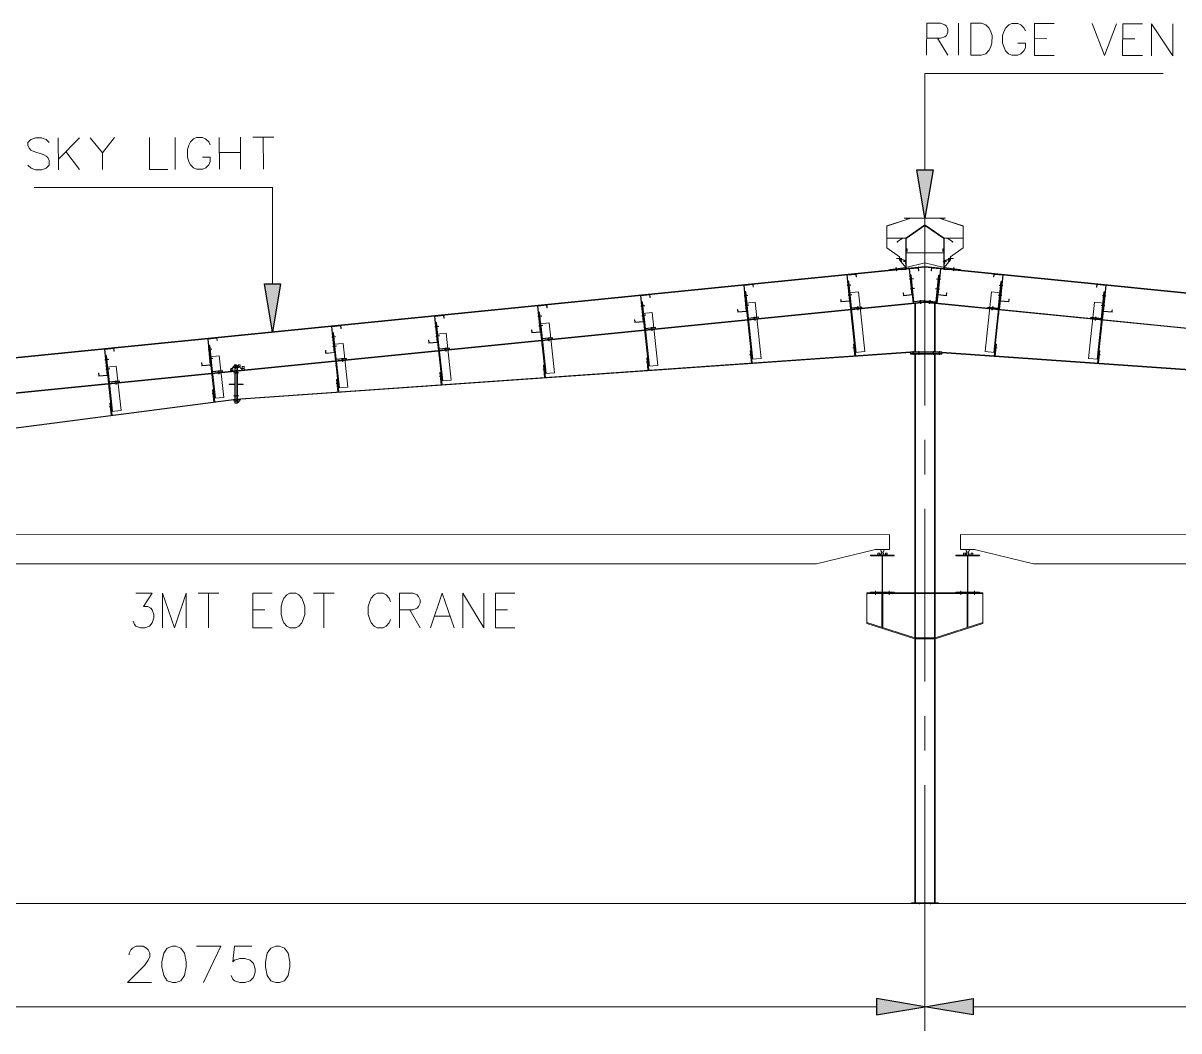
# Model space of a CAD drawing. Header units: millimetres. Extents: x 21 to 390, y 5 to 288.
# Drawn here: x 172.71 to 203.57, y 243.56 to 270.46 of the extents above; entities that cross this region are included whole.
import ezdxf

# ---------------------------------------------------------------- set-up
doc = ezdxf.new("R2010")
doc.units = ezdxf.units.MM
doc.header["$MEASUREMENT"] = 0
doc.layers.get('0').update_dxf_attribs({"linetype": 'CONTINUOUS'})

msp = doc.modelspace()

# ---------------------------------------------------------------- hatches: boundary and pattern name
for points in [[(197.003, 266.54), (196.788, 265.25), (196.573, 266.54)], [(179.583, 263.499), (179.368, 262.208), (179.152, 263.499)], [(195.498, 244.417), (195.498, 243.987), (196.788, 244.202)], [(198.078, 244.417), (198.078, 243.987), (196.788, 244.202)]]:
    msp.add_hatch(color=3).paths.add_polyline_path(points)

# ---------------------------------------------------------------- linework, layer by layer
at = {"color": 2, "linetype": 'Continuous', "lineweight": 15}
for p, q in [((197.684, 269.603), (197.686, 270.455)), ((197.118, 270.051), (197.4, 269.604)), ((199.713, 270.043), (200.037, 270.042)), ((202.065, 270.036), (202.389, 270.035)), ((199.711, 269.597), (200.239, 269.596)), ((202.063, 269.59), (202.591, 269.589)), ((173.654, 266.544), (173.651, 267.396)), ((174.219, 267.397), (173.653, 266.828)), ((176.776, 266.553), (176.774, 267.405)), ((177.952, 266.557), (177.95, 267.408)), ((178.517, 267.41), (178.52, 266.559)), ((178.842, 267.411), (179.409, 267.413)), ((179.125, 267.412), (179.128, 266.56)), ((173.855, 267.031), (174.221, 266.546)), ((174.828, 266.994), (174.83, 266.548)), ((177.951, 267.003), (178.518, 267.005)), ((177.385, 255.238), (177.938, 255.238)), ((177.662, 255.238), (177.662, 254.316)), ((180.466, 255.238), (181.019, 255.238)), ((180.743, 255.238), (180.743, 254.316)), ((178.847, 254.799), (179.163, 254.799)), ((183.033, 254.799), (183.31, 254.316)), ((183.705, 254.624), (184.1, 254.624)), ((185.324, 254.799), (185.64, 254.799)), ((178.847, 254.316), (179.36, 254.316)), ((185.324, 254.316), (185.838, 254.316))]:
    msp.add_line(p, q, dxfattribs=at)
at = {"color": 3, "linetype": 'Continuous', "lineweight": 5}
for p, q in [((196.788, 266.54), (196.788, 269.111)), ((196.788, 269.111), (203.148, 269.111)), ((179.367, 266.069), (173.008, 266.069)), ((179.367, 263.499), (179.367, 266.069)), ((178.253, 261.191), (178.349, 261.307)), ((178.255, 261.164), (178.253, 261.191)), ((178.365, 261.175), (178.255, 261.164)), ((178.349, 261.307), (178.364, 261.307)), ((178.364, 261.307), (178.365, 261.175)), ((178.454, 261.307), (178.439, 261.307)), ((178.439, 261.307), (178.44, 261.182)), ((178.44, 261.182), (178.552, 261.193)), ((178.551, 261.221), (178.454, 261.307)), ((178.552, 261.193), (178.551, 261.221)), ((195.631, 256.41), (195.669, 256.41)), ((197.945, 256.41), (197.907, 256.41)), ((195.543, 256.26), (195.543, 256.255)), ((195.543, 256.255), (195.757, 256.255)), ((195.549, 256.268), (195.61, 256.275)), ((195.61, 256.368), (195.61, 256.389)), ((195.61, 256.275), (195.638, 256.313)), ((195.615, 256.324), (195.638, 256.36)), ((195.638, 256.313), (195.638, 256.324)), ((195.662, 256.324), (195.685, 256.36)), ((195.662, 256.313), (195.662, 256.324)), ((195.662, 256.275), (195.689, 256.313)), ((195.689, 256.389), (195.689, 256.368)), ((195.689, 256.268), (195.75, 256.275)), ((195.757, 256.255), (195.757, 256.26)), ((197.819, 256.255), (197.819, 256.26)), ((198.033, 256.255), (197.819, 256.255)), ((197.826, 256.268), (197.886, 256.275)), ((197.886, 256.389), (197.886, 256.368)), ((197.886, 256.275), (197.914, 256.313)), ((197.891, 256.324), (197.914, 256.36)), ((197.914, 256.313), (197.914, 256.324)), ((197.938, 256.324), (197.961, 256.36)), ((197.938, 256.313), (197.938, 256.324)), ((197.938, 256.275), (197.966, 256.313)), ((197.966, 256.368), (197.966, 256.389)), ((197.966, 256.268), (198.026, 256.275)), ((198.033, 256.26), (198.033, 256.255)), ((196.788, 245.989), (196.788, 243.557)), ((196.788, 245.989), (196.788, 243.557)), ((159.831, 244.202), (195.498, 244.202)), ((198.078, 244.202), (233.744, 244.202))]:
    msp.add_line(p, q, dxfattribs=at)
at = {"color": 7, "linetype": 'Continuous', "lineweight": 5}
for p, q in [((197.34, 265.25), (196.236, 265.25)), ((197.273, 265.216), (197.273, 265.25)), ((197.274, 265.249), (197.34, 265.249)), ((197.34, 265.249), (197.34, 265.25)), ((196.169, 264.178), (196.029, 264.178)), ((196.09, 264.178), (196.133, 264.178)), ((196.286, 264.321), (197.29, 264.321)), ((197.406, 264.178), (197.547, 264.178)), ((197.434, 264.178), (197.492, 264.178)), ((197.442, 264.178), (197.443, 264.182)), ((197.442, 264.174), (197.443, 264.178)), ((197.443, 264.174), (197.446, 264.183)), ((197.443, 264.179), (197.444, 264.183)), ((197.443, 264.182), (197.444, 264.183)), ((197.443, 264.176), (197.445, 264.182)), ((197.443, 264.174), (197.443, 264.182)), ((197.443, 264.173), (197.447, 264.182)), ((197.443, 264.178), (197.485, 264.178)), ((197.443, 264.173), (197.443, 264.174)), ((197.443, 264.173), (197.445, 264.174)), ((197.444, 264.182), (197.445, 264.183)), ((197.445, 264.174), (197.448, 264.183)), ((197.445, 264.182), (197.446, 264.183)), ((197.445, 264.173), (197.449, 264.182)), ((197.445, 264.173), (197.445, 264.174)), ((197.445, 264.173), (197.446, 264.174)), ((197.446, 264.174), (197.45, 264.183)), ((197.446, 264.182), (197.447, 264.183)), ((197.446, 264.173), (197.447, 264.174)), ((197.447, 264.182), (197.448, 264.183)), ((197.447, 264.173), (197.45, 264.182)), ((197.447, 264.173), (197.448, 264.174)), ((197.448, 264.182), (197.449, 264.183)), ((197.448, 264.174), (197.451, 264.181)), ((197.448, 264.173), (197.449, 264.174)), ((197.449, 264.182), (197.45, 264.183)), ((197.449, 264.173), (197.451, 264.179)), ((197.449, 264.173), (197.45, 264.174)), ((197.45, 264.182), (197.45, 264.183)), ((197.45, 264.182), (197.451, 264.182)), ((197.45, 264.174), (197.451, 264.177)), ((197.45, 264.173), (197.451, 264.174)), ((197.451, 264.183), (197.452, 264.188)), ((197.451, 264.17), (197.451, 264.185)), ((197.451, 264.173), (197.452, 264.183)), ((197.451, 264.173), (197.451, 264.174)), ((197.451, 264.173), (197.462, 264.173)), ((197.451, 264.168), (197.452, 264.173)), ((197.452, 264.188), (197.462, 264.188)), ((197.452, 264.183), (197.462, 264.183)), ((197.452, 264.168), (197.462, 264.168)), ((197.457, 264.178), (197.462, 264.178)), ((197.462, 264.168), (197.462, 264.188)), ((197.469, 264.188), (197.48, 264.188)), ((197.469, 264.168), (197.469, 264.188)), ((197.469, 264.183), (197.48, 264.183)), ((197.469, 264.178), (197.476, 264.178)), ((197.469, 264.173), (197.48, 264.173)), ((197.469, 264.168), (197.48, 264.168)), ((197.48, 264.183), (197.481, 264.188)), ((197.48, 264.173), (197.481, 264.183)), ((197.48, 264.168), (197.481, 264.173)), ((197.481, 264.17), (197.481, 264.185)), ((196.215, 264.096), (196.278, 264.096)), ((197.271, 264.096), (197.329, 264.096)), ((197.279, 264.096), (197.28, 264.1)), ((197.279, 264.091), (197.28, 264.096)), ((197.28, 264.091), (197.283, 264.101)), ((197.28, 264.097), (197.282, 264.101)), ((197.28, 264.1), (197.282, 264.101)), ((197.28, 264.094), (197.282, 264.1)), ((197.28, 264.091), (197.28, 264.1)), ((197.28, 264.096), (197.323, 264.096)), ((197.28, 264.091), (197.281, 264.091)), ((197.281, 264.091), (197.284, 264.1)), ((197.281, 264.091), (197.282, 264.091)), ((197.282, 264.091), (197.285, 264.101)), ((197.282, 264.1), (197.282, 264.101)), ((197.282, 264.1), (197.283, 264.101)), ((197.282, 264.091), (197.286, 264.1)), ((197.282, 264.091), (197.282, 264.091)), ((197.282, 264.091), (197.284, 264.091)), ((197.283, 264.1), (197.284, 264.101)), ((197.284, 264.091), (197.287, 264.101)), ((197.284, 264.1), (197.285, 264.101)), ((197.284, 264.091), (197.288, 264.1)), ((197.284, 264.091), (197.284, 264.091)), ((197.284, 264.091), (197.285, 264.091)), ((197.285, 264.1), (197.286, 264.101)), ((197.285, 264.091), (197.288, 264.099)), ((197.285, 264.091), (197.286, 264.091)), ((197.286, 264.1), (197.287, 264.101)), ((197.286, 264.091), (197.288, 264.097)), ((197.286, 264.091), (197.287, 264.091)), ((197.287, 264.1), (197.288, 264.101)), ((197.287, 264.091), (197.288, 264.094)), ((197.287, 264.091), (197.288, 264.091)), ((197.288, 264.101), (197.289, 264.106)), ((197.288, 264.088), (197.288, 264.103)), ((197.288, 264.091), (197.289, 264.101)), ((197.288, 264.1), (197.288, 264.1)), ((197.288, 264.091), (197.288, 264.092)), ((197.288, 264.091), (197.3, 264.091)), ((197.288, 264.086), (197.289, 264.091)), ((197.288, 264.059), (197.289, 264.064)), ((197.288, 264.046), (197.288, 264.061)), ((197.289, 264.106), (197.3, 264.106)), ((197.289, 264.101), (197.3, 264.101)), ((197.289, 264.086), (197.3, 264.086)), ((197.289, 264.064), (197.3, 264.064)), ((197.294, 264.096), (197.3, 264.096)), ((197.298, 264.096), (197.361, 264.096)), ((197.298, 263.887), (197.361, 263.887)), ((197.3, 264.086), (197.3, 264.106)), ((197.3, 264.044), (197.3, 264.064)), ((197.306, 264.106), (197.317, 264.106)), ((197.306, 264.086), (197.306, 264.106)), ((197.306, 264.101), (197.317, 264.101)), ((197.306, 264.096), (197.313, 264.096)), ((197.306, 264.091), (197.317, 264.091)), ((197.306, 264.086), (197.317, 264.086)), ((197.306, 264.064), (197.317, 264.064)), ((197.306, 264.044), (197.306, 264.064)), ((197.317, 264.101), (197.318, 264.106)), ((197.317, 264.091), (197.318, 264.101)), ((197.317, 264.086), (197.318, 264.091)), ((197.317, 264.059), (197.318, 264.064)), ((197.318, 264.088), (197.318, 264.103)), ((197.318, 264.046), (197.318, 264.061)), ((158.986, 259.222), (196.788, 263.002)), ((196.531, 261.679), (196.531, 262.977)), ((234.59, 259.222), (196.788, 263.002)), ((197.045, 261.679), (197.045, 262.977)), ((178.403, 260.406), (196.405, 261.664)), ((194.865, 261.787), (194.94, 261.794)), ((215.173, 260.406), (197.241, 261.659)), ((198.635, 261.794), (198.711, 261.787)), ((189.345, 261.42), (189.42, 261.428)), ((192.105, 261.605), (192.18, 261.613)), ((196.531, 246.975), (196.531, 261.623)), ((197.045, 246.975), (197.045, 261.623)), ((201.396, 261.613), (201.471, 261.605)), ((183.827, 261.028), (183.902, 261.035)), ((186.586, 261.222), (186.661, 261.23)), ((181.067, 260.841), (181.142, 260.848)), ((160.018, 258.016), (178.403, 260.406)), ((177.756, 260.567), (177.831, 260.574)), ((178.439, 260.47), (178.439, 260.47)), ((175.013, 260.213), (175.088, 260.221)), ((195.239, 254.43), (195.239, 255.228)), ((195.469, 255.199), (195.469, 255.299)), ((195.83, 255.199), (195.83, 255.299)), ((197.745, 255.199), (197.746, 255.299)), ((198.107, 255.199), (198.107, 255.299)), ((198.336, 254.43), (198.336, 255.228)), ((153.362, 246.956), (236.731, 246.956)), ((197.148, 246.975), (196.426, 246.975)), ((196.426, 246.956), (196.426, 246.975)), ((196.427, 246.975), (197.149, 246.975)), ((196.427, 246.956), (196.427, 246.975)), ((197.149, 246.975), (196.427, 246.975)), ((196.427, 246.956), (196.427, 246.975)), ((196.428, 246.975), (197.15, 246.975)), ((196.428, 246.956), (196.428, 246.975)), ((196.563, 246.956), (196.572, 246.956)), ((196.564, 246.956), (196.573, 246.956)), ((196.632, 246.956), (196.648, 246.975)), ((196.633, 246.956), (196.649, 246.975)), ((196.633, 246.956), (196.649, 246.975)), ((196.634, 246.956), (196.65, 246.975)), ((196.64, 246.941), (196.64, 246.986)), ((196.641, 246.941), (196.641, 246.986)), ((196.641, 246.941), (196.641, 246.986)), ((196.642, 246.941), (196.642, 246.986)), ((196.926, 246.956), (196.942, 246.975)), ((196.927, 246.956), (196.943, 246.975)), ((196.927, 246.956), (196.943, 246.975)), ((196.928, 246.956), (196.944, 246.975)), ((196.934, 246.941), (196.934, 246.986)), ((196.935, 246.941), (196.935, 246.986)), ((196.935, 246.941), (196.935, 246.986)), ((196.936, 246.941), (196.936, 246.986)), ((197.003, 246.956), (197.012, 246.956)), ((197.004, 246.956), (197.013, 246.956)), ((197.148, 246.956), (197.148, 246.975)), ((197.149, 246.956), (197.149, 246.975)), ((197.149, 246.956), (197.149, 246.975)), ((197.15, 246.956), (197.15, 246.975))]:
    msp.add_line(p, q, dxfattribs=at)
at = {"color": 1, "linetype": 'Continuous', "lineweight": 9}
for p, q in [((196.788, 260.254), (196.788, 265.25)), ((196.01, 263.916), (196.029, 263.918)), ((196.01, 263.916), (196.014, 263.917)), ((196.01, 263.916), (196.01, 263.916)), ((196.013, 263.913), (196.013, 263.916)), ((196.013, 263.913), (196.026, 263.915)), ((196.014, 263.922), (196.016, 263.924)), ((196.014, 263.917), (196.014, 263.922)), ((196.014, 263.917), (196.024, 263.918)), ((196.015, 263.924), (196.022, 263.925)), ((196.016, 263.923), (196.021, 263.924)), ((196.016, 263.918), (196.017, 263.923)), ((196.016, 263.912), (196.017, 263.913)), ((196.016, 263.912), (196.016, 263.912)), ((196.016, 263.912), (196.017, 263.912)), ((196.017, 263.913), (196.02, 263.914)), ((196.017, 263.912), (196.022, 263.914)), ((196.017, 263.913), (196.017, 263.914)), ((196.017, 263.913), (196.017, 263.913)), ((196.017, 263.912), (196.017, 263.912)), ((196.017, 263.91), (196.017, 263.912)), ((196.017, 263.909), (196.017, 263.91)), ((196.017, 263.91), (196.018, 263.91)), ((196.017, 263.909), (196.018, 263.909)), ((196.017, 263.909), (196.017, 263.909)), ((196.017, 263.907), (196.018, 263.908)), ((196.017, 263.906), (196.018, 263.907)), ((196.017, 263.907), (196.017, 263.907)), ((196.018, 263.91), (196.022, 263.912)), ((196.018, 263.909), (196.022, 263.911)), ((196.018, 263.908), (196.023, 263.91)), ((196.018, 263.909), (196.018, 263.909)), ((196.018, 263.908), (196.018, 263.909)), ((196.018, 263.908), (196.018, 263.908)), ((196.018, 263.906), (196.023, 263.908)), ((196.018, 263.871), (196.021, 263.906)), ((196.018, 263.906), (196.018, 263.906)), ((196.021, 263.923), (196.024, 263.925)), ((196.021, 263.918), (196.022, 263.923)), ((196.021, 263.87), (196.022, 263.871)), ((196.021, 263.87), (196.022, 263.87)), ((196.021, 263.869), (196.021, 263.87)), ((196.021, 263.868), (196.022, 263.869)), ((196.021, 263.869), (196.021, 263.869)), ((196.021, 263.866), (196.022, 263.867)), ((196.021, 263.866), (196.022, 263.866)), ((196.021, 263.866), (196.021, 263.866)), ((196.021, 263.864), (196.022, 263.864)), ((196.021, 263.863), (196.021, 263.864)), ((196.021, 263.863), (196.022, 263.863)), ((196.021, 263.861), (196.022, 263.862)), ((196.021, 263.861), (196.022, 263.861)), ((196.022, 263.914), (196.023, 263.914)), ((196.022, 263.914), (196.022, 263.914)), ((196.022, 263.912), (196.022, 263.914)), ((196.022, 263.912), (196.022, 263.912)), ((196.022, 263.912), (196.023, 263.912)), ((196.022, 263.911), (196.023, 263.911)), ((196.022, 263.87), (196.026, 263.872)), ((196.022, 263.869), (196.027, 263.871)), ((196.022, 263.867), (196.022, 263.869)), ((196.022, 263.867), (196.027, 263.869)), ((196.022, 263.868), (196.022, 263.869)), ((196.022, 263.866), (196.027, 263.868)), ((196.022, 263.865), (196.027, 263.867)), ((196.022, 263.867), (196.022, 263.867)), ((196.022, 263.865), (196.022, 263.866)), ((196.022, 263.866), (196.022, 263.866)), ((196.022, 263.863), (196.027, 263.865)), ((196.022, 263.864), (196.022, 263.865)), ((196.022, 263.862), (196.027, 263.864)), ((196.022, 263.862), (196.022, 263.863)), ((196.022, 263.863), (196.022, 263.863)), ((196.022, 263.861), (196.027, 263.863)), ((196.022, 263.862), (196.022, 263.862)), ((196.022, 263.859), (196.023, 263.861)), ((196.022, 263.861), (196.022, 263.861)), ((196.022, 263.861), (196.022, 263.861)), ((196.022, 263.858), (196.023, 263.859)), ((196.022, 263.858), (196.023, 263.858)), ((196.022, 263.858), (196.022, 263.858)), ((196.022, 263.855), (196.028, 263.856)), ((196.022, 263.855), (196.022, 263.856)), ((196.022, 263.856), (196.023, 263.856)), ((196.023, 263.912), (196.023, 263.912)), ((196.023, 263.911), (196.023, 263.912)), ((196.023, 263.91), (196.023, 263.911)), ((196.023, 263.91), (196.023, 263.91)), ((196.023, 263.91), (196.024, 263.91)), ((196.023, 263.909), (196.024, 263.909)), ((196.023, 263.908), (196.023, 263.909)), ((196.023, 263.907), (196.023, 263.908)), ((196.023, 263.872), (196.026, 263.907)), ((196.023, 263.859), (196.027, 263.861)), ((196.023, 263.858), (196.028, 263.86)), ((196.023, 263.857), (196.028, 263.859)), ((196.023, 263.859), (196.023, 263.859)), ((196.023, 263.857), (196.023, 263.858)), ((196.023, 263.858), (196.023, 263.858)), ((196.023, 263.856), (196.023, 263.857)), ((196.023, 263.85), (196.023, 263.855)), ((196.023, 263.847), (196.026, 263.85)), ((196.024, 263.918), (196.024, 263.924)), ((196.024, 263.918), (196.029, 263.918)), ((196.024, 263.909), (196.024, 263.91)), ((196.024, 263.856), (196.028, 263.857)), ((196.026, 263.915), (196.026, 263.917)), ((196.026, 263.872), (196.027, 263.872)), ((196.026, 263.847), (196.027, 263.856)), ((196.026, 263.847), (196.029, 263.851)), ((196.027, 263.872), (196.027, 263.872)), ((196.027, 263.871), (196.028, 263.872)), ((196.027, 263.869), (196.027, 263.871)), ((196.027, 263.871), (196.027, 263.871)), ((196.027, 263.871), (196.027, 263.871)), ((196.027, 263.869), (196.027, 263.869)), ((196.027, 263.869), (196.028, 263.869)), ((196.027, 263.868), (196.028, 263.869)), ((196.027, 263.867), (196.027, 263.868)), ((196.027, 263.868), (196.027, 263.868)), ((196.027, 263.867), (196.027, 263.867)), ((196.027, 263.867), (196.028, 263.867)), ((196.027, 263.865), (196.028, 263.866)), ((196.027, 263.864), (196.027, 263.865)), ((196.027, 263.865), (196.027, 263.865)), ((196.027, 263.864), (196.027, 263.864)), ((196.027, 263.864), (196.028, 263.864)), ((196.027, 263.863), (196.028, 263.864)), ((196.027, 263.861), (196.028, 263.863)), ((196.027, 263.863), (196.027, 263.863)), ((196.027, 263.861), (196.028, 263.861)), ((196.028, 263.869), (196.028, 263.869)), ((196.028, 263.866), (196.028, 263.867)), ((196.028, 263.864), (196.028, 263.864)), ((196.028, 263.861), (196.029, 263.861)), ((196.028, 263.86), (196.029, 263.861)), ((196.028, 263.861), (196.028, 263.861)), ((196.028, 263.859), (196.028, 263.86)), ((196.028, 263.86), (196.028, 263.86)), ((196.028, 263.859), (196.028, 263.859)), ((196.028, 263.859), (196.029, 263.859)), ((196.028, 263.857), (196.029, 263.858)), ((196.028, 263.856), (196.028, 263.857)), ((196.028, 263.857), (196.028, 263.857)), ((196.028, 263.851), (196.029, 263.856)), ((196.029, 263.918), (196.029, 263.918)), ((196.029, 263.858), (196.029, 263.859)), ((197.549, 263.916), (197.568, 263.918)), ((197.549, 263.918), (197.549, 263.918)), ((197.549, 263.918), (197.553, 263.918)), ((197.549, 263.866), (197.55, 263.867)), ((197.549, 263.864), (197.55, 263.864)), ((197.549, 263.864), (197.549, 263.864)), ((197.549, 263.863), (197.55, 263.864)), ((197.549, 263.861), (197.549, 263.861)), ((197.549, 263.86), (197.55, 263.861)), ((197.549, 263.861), (197.55, 263.861)), ((197.549, 263.859), (197.55, 263.859)), ((197.549, 263.858), (197.549, 263.859)), ((197.549, 263.857), (197.55, 263.858)), ((197.549, 263.851), (197.55, 263.856)), ((197.549, 263.847), (197.551, 263.851)), ((197.55, 263.872), (197.551, 263.872)), ((197.55, 263.871), (197.55, 263.872)), ((197.55, 263.871), (197.551, 263.871)), ((197.55, 263.869), (197.551, 263.869)), ((197.55, 263.869), (197.55, 263.869)), ((197.55, 263.868), (197.551, 263.869)), ((197.55, 263.867), (197.551, 263.867)), ((197.55, 263.865), (197.55, 263.866)), ((197.55, 263.864), (197.55, 263.865)), ((197.55, 263.863), (197.555, 263.865)), ((197.55, 263.865), (197.55, 263.865)), ((197.55, 263.862), (197.555, 263.864)), ((197.55, 263.864), (197.55, 263.864)), ((197.55, 263.861), (197.55, 263.863)), ((197.55, 263.863), (197.55, 263.863)), ((197.55, 263.861), (197.555, 263.863)), ((197.55, 263.861), (197.55, 263.861)), ((197.55, 263.859), (197.555, 263.861)), ((197.55, 263.859), (197.55, 263.86)), ((197.55, 263.858), (197.555, 263.86)), ((197.55, 263.86), (197.55, 263.86)), ((197.55, 263.857), (197.555, 263.859)), ((197.55, 263.859), (197.55, 263.859)), ((197.55, 263.856), (197.55, 263.857)), ((197.55, 263.856), (197.554, 263.857)), ((197.55, 263.857), (197.55, 263.857)), ((197.55, 263.855), (197.556, 263.856)), ((197.55, 263.847), (197.551, 263.856)), ((197.551, 263.872), (197.555, 263.907)), ((197.551, 263.87), (197.556, 263.872)), ((197.551, 263.872), (197.551, 263.872)), ((197.551, 263.869), (197.551, 263.871)), ((197.551, 263.869), (197.556, 263.871)), ((197.551, 263.871), (197.551, 263.871)), ((197.551, 263.867), (197.556, 263.869)), ((197.551, 263.869), (197.551, 263.869)), ((197.551, 263.867), (197.551, 263.868)), ((197.551, 263.866), (197.556, 263.868)), ((197.551, 263.868), (197.551, 263.868)), ((197.551, 263.865), (197.555, 263.867)), ((197.551, 263.867), (197.551, 263.867)), ((197.551, 263.847), (197.554, 263.85)), ((197.552, 263.915), (197.552, 263.917)), ((197.552, 263.913), (197.564, 263.915)), ((197.553, 263.918), (197.554, 263.924)), ((197.553, 263.917), (197.563, 263.918)), ((197.554, 263.923), (197.556, 263.925)), ((197.554, 263.912), (197.555, 263.912)), ((197.554, 263.912), (197.554, 263.912)), ((197.554, 263.911), (197.555, 263.912)), ((197.554, 263.91), (197.555, 263.91)), ((197.554, 263.909), (197.554, 263.91)), ((197.554, 263.909), (197.555, 263.909)), ((197.554, 263.85), (197.555, 263.855)), ((197.555, 263.924), (197.563, 263.925)), ((197.555, 263.912), (197.56, 263.914)), ((197.555, 263.914), (197.555, 263.914)), ((197.555, 263.914), (197.555, 263.914)), ((197.555, 263.912), (197.555, 263.914)), ((197.555, 263.912), (197.555, 263.912)), ((197.555, 263.91), (197.56, 263.912)), ((197.555, 263.911), (197.555, 263.911)), ((197.555, 263.909), (197.56, 263.911)), ((197.555, 263.91), (197.555, 263.911)), ((197.555, 263.908), (197.56, 263.91)), ((197.555, 263.91), (197.555, 263.91)), ((197.555, 263.908), (197.555, 263.909)), ((197.555, 263.906), (197.56, 263.908)), ((197.555, 263.907), (197.555, 263.908)), ((197.555, 263.865), (197.556, 263.866)), ((197.555, 263.864), (197.556, 263.865)), ((197.555, 263.862), (197.555, 263.863)), ((197.555, 263.863), (197.555, 263.863)), ((197.555, 263.863), (197.556, 263.863)), ((197.555, 263.862), (197.555, 263.862)), ((197.555, 263.861), (197.556, 263.862)), ((197.555, 263.859), (197.555, 263.861)), ((197.555, 263.861), (197.555, 263.861)), ((197.555, 263.861), (197.556, 263.861)), ((197.555, 263.859), (197.555, 263.859)), ((197.555, 263.858), (197.556, 263.859)), ((197.555, 263.857), (197.555, 263.858)), ((197.555, 263.858), (197.555, 263.858)), ((197.555, 263.858), (197.556, 263.858)), ((197.555, 263.856), (197.555, 263.857)), ((197.555, 263.856), (197.556, 263.856)), ((197.556, 263.923), (197.561, 263.924)), ((197.556, 263.918), (197.556, 263.923)), ((197.556, 263.871), (197.56, 263.906)), ((197.556, 263.87), (197.556, 263.871)), ((197.556, 263.87), (197.556, 263.87)), ((197.556, 263.869), (197.557, 263.87)), ((197.556, 263.867), (197.556, 263.869)), ((197.556, 263.868), (197.556, 263.869)), ((197.556, 263.868), (197.557, 263.869)), ((197.556, 263.867), (197.556, 263.867)), ((197.556, 263.866), (197.557, 263.867)), ((197.556, 263.866), (197.556, 263.866)), ((197.556, 263.866), (197.557, 263.866)), ((197.556, 263.864), (197.556, 263.864)), ((197.556, 263.863), (197.556, 263.864)), ((197.556, 263.861), (197.556, 263.861)), ((197.556, 263.858), (197.556, 263.858)), ((197.556, 263.855), (197.556, 263.856)), ((197.557, 263.869), (197.557, 263.869)), ((197.557, 263.866), (197.557, 263.866)), ((197.558, 263.913), (197.56, 263.914)), ((197.56, 263.913), (197.56, 263.914)), ((197.56, 263.912), (197.561, 263.913)), ((197.56, 263.913), (197.56, 263.913)), ((197.56, 263.912), (197.561, 263.912)), ((197.56, 263.912), (197.56, 263.912)), ((197.56, 263.91), (197.56, 263.912)), ((197.56, 263.909), (197.561, 263.91)), ((197.56, 263.91), (197.56, 263.91)), ((197.56, 263.909), (197.56, 263.909)), ((197.56, 263.909), (197.561, 263.909)), ((197.56, 263.908), (197.56, 263.909)), ((197.56, 263.908), (197.56, 263.908)), ((197.56, 263.907), (197.561, 263.908)), ((197.56, 263.906), (197.561, 263.907)), ((197.56, 263.906), (197.56, 263.906)), ((197.561, 263.922), (197.564, 263.924)), ((197.561, 263.918), (197.561, 263.923)), ((197.561, 263.912), (197.561, 263.912)), ((197.561, 263.909), (197.561, 263.909)), ((197.561, 263.907), (197.561, 263.907)), ((197.563, 263.917), (197.564, 263.922)), ((197.563, 263.916), (197.568, 263.917)), ((197.564, 263.913), (197.565, 263.916)), ((197.568, 263.916), (197.568, 263.916)), ((178.331, 261.261), (178.472, 261.261)), ((178.331, 261.126), (178.472, 261.126)), ((178.364, 261.241), (178.439, 261.28)), ((178.364, 261.106), (178.439, 261.145)), ((178.327, 260.51), (178.468, 260.51)), ((178.364, 260.49), (178.439, 260.529)), ((178.327, 260.374), (178.468, 260.374)), ((178.364, 260.355), (178.439, 260.394)), ((196.788, 258.411), (196.788, 259.332)), ((196.788, 252.881), (196.788, 257.489)), ((196.788, 251.038), (196.788, 251.96)), ((196.788, 245.508), (196.788, 250.116)), ((196.788, 243.665), (196.788, 244.587))]:
    msp.add_line(p, q, dxfattribs=at)
at = {"color": 5, "linetype": 'Continuous', "lineweight": 5}
for p, q in [((158.492, 260.113), (196.788, 263.943)), ((158.507, 260.13), (196.788, 263.958)), ((235.069, 260.13), (196.788, 263.958)), ((235.084, 260.113), (196.788, 263.943))]:
    msp.add_line(p, q, dxfattribs=at)
at = {"color": 40, "linetype": 'Continuous', "lineweight": 25}
for p, q in [((196.478, 263.628), (196.377, 263.618)), ((197.097, 263.628), (197.199, 263.618)), ((192.06, 263.186), (191.958, 263.176)), ((194.811, 263.461), (194.709, 263.451)), ((194.836, 263.207), (194.735, 263.197)), ((196.504, 263.374), (196.403, 263.364)), ((197.072, 263.374), (197.173, 263.364)), ((198.739, 263.207), (198.841, 263.197)), ((198.765, 263.461), (198.866, 263.451)), ((201.516, 263.186), (201.618, 263.176)), ((189.308, 262.911), (189.207, 262.901)), ((192.085, 262.932), (191.984, 262.922)), ((194.989, 262.892), (194.998, 262.794)), ((196.656, 263.059), (196.666, 262.961)), ((196.92, 263.059), (196.91, 262.961)), ((198.587, 262.892), (198.577, 262.794)), ((201.491, 262.932), (201.592, 262.922)), ((186.557, 262.636), (186.456, 262.626)), ((189.334, 262.657), (189.233, 262.647)), ((192.237, 262.617), (192.247, 262.519)), ((201.338, 262.617), (201.329, 262.519)), ((183.806, 262.361), (183.705, 262.35)), ((186.583, 262.382), (186.482, 262.371)), ((189.486, 262.342), (189.496, 262.244)), ((181.055, 262.086), (180.954, 262.075)), ((183.832, 262.107), (183.731, 262.096)), ((186.735, 262.067), (186.745, 261.969)), ((177.75, 261.755), (177.649, 261.745)), ((181.081, 261.831), (180.98, 261.821)), ((183.984, 261.792), (183.994, 261.694)), ((174.999, 261.48), (174.898, 261.47)), ((177.776, 261.501), (177.675, 261.491)), ((181.233, 261.516), (181.243, 261.419)), ((175.025, 261.226), (174.924, 261.215)), ((177.928, 261.186), (177.938, 261.088)), ((175.177, 260.911), (175.187, 260.813))]:
    msp.add_line(p, q, dxfattribs=at)
at = {"color": 1, "linetype": 'Continuous', "lineweight": 5}
for p, q in [((196.404, 263.593), (196.435, 263.651)), ((197.141, 263.593), (197.172, 263.651)), ((191.985, 263.151), (192.016, 263.209)), ((194.736, 263.426), (194.767, 263.484)), ((194.762, 263.172), (194.793, 263.23)), ((196.43, 263.339), (196.461, 263.397)), ((197.115, 263.339), (197.146, 263.397)), ((198.783, 263.172), (198.814, 263.23)), ((198.809, 263.426), (198.84, 263.484)), ((201.56, 263.151), (201.591, 263.209)), ((189.234, 262.876), (189.265, 262.934)), ((192.011, 262.897), (192.042, 262.955)), ((196.631, 263.002), (196.689, 263.038)), ((196.886, 263.002), (196.945, 263.038)), ((201.534, 262.897), (201.565, 262.955)), ((186.483, 262.601), (186.514, 262.659)), ((189.26, 262.622), (189.291, 262.68)), ((192.212, 262.56), (192.27, 262.596)), ((194.963, 262.835), (195.022, 262.871)), ((198.554, 262.835), (198.613, 262.871)), ((201.305, 262.56), (201.364, 262.596)), ((183.732, 262.326), (183.763, 262.384)), ((186.509, 262.347), (186.54, 262.405)), ((189.461, 262.285), (189.519, 262.321)), ((180.981, 262.051), (181.012, 262.108)), ((183.757, 262.072), (183.788, 262.129)), ((186.71, 262.01), (186.768, 262.046)), ((177.676, 261.72), (177.707, 261.778)), ((181.006, 261.796), (181.037, 261.854)), ((183.959, 261.735), (184.017, 261.771)), ((192.133, 261.576), (192.152, 261.642)), ((192.133, 261.576), (192.152, 261.642)), ((194.893, 261.758), (194.912, 261.823)), ((194.893, 261.758), (194.912, 261.823)), ((198.657, 261.76), (198.689, 261.82)), ((198.657, 261.76), (198.689, 261.82)), ((174.925, 261.445), (174.956, 261.503)), ((177.702, 261.466), (177.733, 261.524)), ((181.208, 261.46), (181.266, 261.495)), ((189.373, 261.392), (189.392, 261.457)), ((189.373, 261.392), (189.392, 261.457)), ((201.418, 261.579), (201.449, 261.639)), ((201.418, 261.579), (201.449, 261.639)), ((174.95, 261.191), (174.981, 261.249)), ((177.903, 261.129), (177.961, 261.165)), ((183.855, 260.999), (183.874, 261.064)), ((183.855, 260.999), (183.874, 261.064)), ((186.614, 261.193), (186.633, 261.258)), ((186.614, 261.193), (186.633, 261.258)), ((175.152, 260.854), (175.21, 260.89)), ((181.095, 260.812), (181.114, 260.877)), ((181.095, 260.812), (181.114, 260.877)), ((177.784, 260.538), (177.803, 260.603)), ((177.784, 260.538), (177.803, 260.603)), ((175.041, 260.184), (175.06, 260.25)), ((175.041, 260.184), (175.06, 260.25))]:
    msp.add_line(p, q, dxfattribs=at)
at = {"color": 13, "linetype": 'Continuous', "lineweight": 5, "true_color": 0xdd6e6e}
for p, q in [((194.784, 263.261), (194.953, 261.668)), ((198.792, 263.261), (198.623, 261.668)), ((192.033, 262.986), (192.193, 261.487)), ((201.543, 262.986), (201.383, 261.487)), ((189.282, 262.711), (189.433, 261.302)), ((186.531, 262.436), (186.674, 261.104)), ((183.779, 262.161), (183.915, 260.909)), ((181.028, 261.885), (181.155, 260.722)), ((177.724, 261.555), (177.844, 260.449)), ((174.972, 261.28), (175.101, 260.095))]:
    msp.add_line(p, q, dxfattribs=at)
at = {"color": 6, "linetype": 'Continuous', "lineweight": 5}
for p, q in [((159.001, 259.238), (196.788, 263.017)), ((196.516, 261.679), (196.516, 262.975)), ((234.575, 259.238), (196.788, 263.017)), ((197.06, 261.679), (197.06, 262.975)), ((178.403, 260.42), (196.405, 261.679)), ((196.458, 261.651), (196.491, 261.679)), ((196.458, 261.623), (196.491, 261.651)), ((196.474, 261.699), (196.474, 261.602)), ((196.474, 261.602), (196.474, 261.699)), ((196.611, 261.651), (196.644, 261.679)), ((196.611, 261.623), (196.644, 261.651)), ((196.628, 261.699), (196.628, 261.602)), ((196.628, 261.602), (196.628, 261.699)), ((197.002, 261.651), (197.035, 261.679)), ((197.002, 261.623), (197.035, 261.651)), ((197.019, 261.699), (197.019, 261.602)), ((197.019, 261.602), (197.019, 261.699)), ((197.155, 261.651), (197.189, 261.679)), ((197.155, 261.623), (197.189, 261.651)), ((197.172, 261.699), (197.172, 261.602)), ((197.172, 261.602), (197.172, 261.699)), ((215.173, 260.42), (197.241, 261.674)), ((196.516, 246.975), (196.516, 261.623)), ((197.06, 246.975), (197.06, 261.623)), ((160.018, 258.028), (178.403, 260.42)), ((178.402, 260.463), (178.402, 260.463))]:
    msp.add_line(p, q, dxfattribs=at)
at = {"color": 8, "linetype": 'Continuous', "lineweight": 5}
for p, q in [((194.815, 262.687), (194.817, 262.707)), ((198.759, 262.687), (198.761, 262.707)), ((192.064, 262.411), (192.066, 262.432)), ((201.51, 262.411), (201.512, 262.432)), ((189.313, 262.136), (189.315, 262.156)), ((186.562, 261.861), (186.564, 261.881)), ((183.81, 261.586), (183.812, 261.606)), ((181.059, 261.311), (181.061, 261.331)), ((175.003, 260.705), (175.005, 260.725)), ((177.755, 260.98), (177.757, 261.001))]:
    msp.add_line(p, q, dxfattribs=at)
at = {"color": 4, "linetype": 'Continuous', "lineweight": 5}
for p, q in [((192.133, 261.576), (192.152, 261.642)), ((194.893, 261.758), (194.912, 261.823)), ((198.657, 261.76), (198.689, 261.82)), ((189.373, 261.392), (189.392, 261.457)), ((201.418, 261.579), (201.449, 261.639)), ((183.855, 260.999), (183.874, 261.064)), ((186.614, 261.193), (186.633, 261.258)), ((181.095, 260.812), (181.114, 260.877)), ((177.784, 260.538), (177.803, 260.603)), ((175.041, 260.184), (175.06, 260.25)), ((195.444, 255.27), (195.494, 255.228)), ((195.855, 255.228), (195.805, 255.27)), ((197.72, 255.27), (197.771, 255.228)), ((198.132, 255.228), (198.081, 255.27))]:
    msp.add_line(p, q, dxfattribs=at)
at = {"color": 2, "linetype": 'Continuous', "lineweight": 5}
msp.add_line((178.364, 260.314), (178.364, 261.321), dxfattribs=at)
at = {"color": 8, "linetype": 'Continuous', "lineweight": 5, "true_color": 0x767676}
for p, q in [((195.65, 256.255), (195.65, 254.333)), ((197.926, 256.255), (197.926, 254.333))]:
    msp.add_line(p, q, dxfattribs=at)
at = {"color": 2, "linetype": 'Continuous', "lineweight": 15}
for points in [[(196.832, 269.606), (196.835, 270.457), (197.2, 270.456), (197.321, 270.415), (197.362, 270.374), (197.402, 270.293), (197.402, 270.212), (197.361, 270.131), (197.32, 270.091), (197.199, 270.051), (196.834, 270.052)], [(199.47, 270.247), (199.43, 270.328), (199.349, 270.409), (199.268, 270.45), (199.106, 270.45), (199.025, 270.41), (198.943, 270.329), (198.902, 270.248), (198.861, 270.127), (198.861, 269.924), (198.901, 269.802), (198.941, 269.721), (199.022, 269.64), (199.103, 269.599), (199.265, 269.598), (199.347, 269.639), (199.428, 269.72), (199.469, 269.801), (199.469, 269.922), (199.266, 269.923)], [(199.711, 269.597), (199.714, 270.449), (200.241, 270.447)], [(201.255, 270.444), (201.577, 269.592), (201.904, 270.442)], [(202.063, 269.59), (202.066, 270.442), (202.593, 270.44)], [(202.834, 269.588), (202.836, 270.439), (203.402, 269.586), (203.404, 270.438)], [(173.408, 267.273), (173.327, 267.354), (173.205, 267.395), (173.043, 267.394), (172.921, 267.353), (172.84, 267.272), (172.841, 267.191), (172.882, 267.11), (172.922, 267.069), (173.003, 267.029), (173.247, 266.949), (173.328, 266.908), (173.369, 266.868), (173.41, 266.787), (173.41, 266.665), (173.329, 266.584), (173.208, 266.543), (173.045, 266.542), (172.924, 266.583), (172.842, 266.664)], [(174.503, 267.398), (174.828, 266.994), (175.151, 267.4)], [(176.084, 267.403), (176.087, 266.551), (176.573, 266.553)], [(177.707, 267.205), (177.666, 267.286), (177.585, 267.367), (177.503, 267.407), (177.341, 267.407), (177.26, 267.366), (177.179, 267.285), (177.139, 267.203), (177.099, 267.082), (177.099, 266.879), (177.14, 266.757), (177.181, 266.676), (177.263, 266.595), (177.344, 266.555), (177.506, 266.556), (177.587, 266.596), (177.668, 266.678), (177.708, 266.759), (177.708, 266.881), (177.505, 266.88)], [(175.726, 255.238), (176.161, 255.238), (175.924, 254.887), (176.042, 254.887), (176.121, 254.843), (176.161, 254.799), (176.2, 254.667), (176.2, 254.58), (176.161, 254.448), (176.082, 254.36), (175.963, 254.316), (175.845, 254.316), (175.726, 254.36), (175.687, 254.404), (175.647, 254.492)], [(176.437, 254.316), (176.437, 255.238), (176.753, 254.316), (177.069, 255.238), (177.069, 254.316)], [(178.847, 254.316), (178.847, 255.238), (179.36, 255.238)], [(182.52, 255.019), (182.481, 255.106), (182.402, 255.194), (182.323, 255.238), (182.165, 255.238), (182.086, 255.194), (182.007, 255.106), (181.967, 255.019), (181.928, 254.887), (181.928, 254.667), (181.967, 254.536), (182.007, 254.448), (182.086, 254.36), (182.165, 254.316), (182.323, 254.316), (182.402, 254.36), (182.481, 254.448), (182.52, 254.536)], [(182.757, 254.316), (182.757, 255.238), (183.112, 255.238), (183.231, 255.194), (183.27, 255.15), (183.31, 255.062), (183.31, 254.975), (183.27, 254.887), (183.231, 254.843), (183.112, 254.799), (182.757, 254.799)], [(183.586, 254.316), (183.902, 255.238), (184.218, 254.316)], [(184.455, 254.316), (184.455, 255.238), (185.008, 254.316), (185.008, 255.238)], [(185.324, 254.316), (185.324, 255.238), (185.838, 255.238)]]:
    msp.add_lwpolyline(points, dxfattribs=at)
for points in [[(198.008, 269.602), (198.011, 270.454), (198.295, 270.453), (198.416, 270.412), (198.497, 270.331), (198.537, 270.249), (198.578, 270.128), (198.577, 269.925), (198.536, 269.803), (198.495, 269.722), (198.414, 269.641), (198.292, 269.601)], [(179.834, 255.238), (179.755, 255.194), (179.676, 255.106), (179.637, 255.019), (179.597, 254.887), (179.597, 254.667), (179.637, 254.536), (179.676, 254.448), (179.755, 254.36), (179.834, 254.316), (179.992, 254.316), (180.071, 254.36), (180.15, 254.448), (180.19, 254.536), (180.229, 254.667), (180.229, 254.887), (180.19, 255.019), (180.15, 255.106), (180.071, 255.194), (179.992, 255.238)]]:
    msp.add_lwpolyline(points, close=True, dxfattribs=at)
at = {"color": 3, "linetype": 'Continuous', "lineweight": -2}
for points in [[(197.003, 266.54), (196.788, 265.25), (196.573, 266.54)], [(179.583, 263.499), (179.368, 262.208), (179.152, 263.499)], [(195.498, 244.417), (195.498, 243.987), (196.788, 244.202)], [(198.078, 244.417), (198.078, 243.987), (196.788, 244.202)]]:
    msp.add_lwpolyline(points, close=True, dxfattribs=at)
at = {"color": 7, "linetype": 'Continuous', "lineweight": 5}
for points in [[(196.145, 264.112), (196.152, 264.096), (196.156, 264.094), (196.16, 264.095), (196.163, 264.099), (196.161, 264.103), (196.139, 264.129), (196.107, 264.137), (196.107, 264.22), (195.771, 264.457), (195.771, 265.042), (196.303, 265.216), (196.303, 265.25), (196.236, 265.25), (196.236, 265.249), (196.302, 265.249), (196.302, 265.216), (195.77, 265.042), (195.77, 264.456), (196.107, 264.22), (196.107, 264.136), (196.139, 264.128), (196.161, 264.103), (196.162, 264.099), (196.16, 264.096), (196.156, 264.095), (196.153, 264.097), (196.146, 264.112)], [(197.43, 264.112), (197.423, 264.096), (197.42, 264.094), (197.415, 264.095), (197.413, 264.099), (197.415, 264.103), (197.437, 264.129), (197.468, 264.137), (197.468, 264.22), (197.805, 264.457), (197.805, 265.042), (197.273, 265.216), (197.273, 265.25), (197.34, 265.25), (197.34, 265.249), (197.274, 265.249), (197.274, 265.216), (197.805, 265.042), (197.806, 264.456), (197.469, 264.22), (197.469, 264.136), (197.437, 264.128), (197.415, 264.103), (197.414, 264.099), (197.416, 264.096), (197.419, 264.095), (197.423, 264.097), (197.43, 264.112)], [(195.818, 263.851), (195.817, 263.852), (195.859, 263.879), (196.277, 263.93), (196.277, 264.432), (196.31, 264.432), (196.31, 264.365), (196.31, 264.365), (196.31, 264.431), (196.278, 264.431), (196.278, 263.93), (195.859, 263.878)], [(197.758, 263.851), (197.759, 263.852), (197.717, 263.879), (197.299, 263.93), (197.299, 264.432), (197.265, 264.432), (197.265, 264.365), (197.266, 264.365), (197.266, 264.431), (197.298, 264.431), (197.298, 263.93), (197.717, 263.878)], [(195.659, 255.228), (195.64, 255.228), (195.64, 254.336), (195.659, 254.336)], [(197.916, 255.228), (197.936, 255.228), (197.936, 254.336), (197.916, 254.336)]]:
    msp.add_lwpolyline(points, close=True, dxfattribs=at)
at = {"color": 1, "linetype": 'Continuous', "lineweight": 15}
for points in [[(196.302, 265.25), (196.302, 265.216), (195.77, 265.042), (195.77, 264.456), (196.107, 264.22), (196.107, 264.136), (196.277, 263.93), (196.788, 264.062)], [(197.274, 265.25), (197.274, 265.216), (197.805, 265.042), (197.806, 264.456), (197.469, 264.22), (197.469, 264.136), (197.299, 263.93), (196.788, 264.062)]]:
    msp.add_lwpolyline(points, dxfattribs=at)
at = {"color": 7, "linetype": 'Continuous', "lineweight": 5}
for points in [[(196.788, 265.069), (196.276, 264.715), (195.771, 264.715), (195.771, 265.041), (196.409, 265.25), (196.788, 265.25)], [(196.788, 265.069), (197.299, 264.715), (197.805, 264.715), (197.805, 265.041), (197.167, 265.25), (196.788, 265.25)], [(196.107, 264.199), (196.107, 264.157), (196.269, 264.116), (196.269, 264.032), (196.278, 264.032)], [(196.107, 264.199), (196.116, 264.199), (196.116, 264.164), (196.278, 264.122), (196.278, 264.032)], [(197.468, 264.199), (197.468, 264.157), (197.306, 264.116), (197.306, 264.032), (197.298, 264.032)], [(197.468, 264.199), (197.46, 264.199), (197.46, 264.164), (197.298, 264.122), (197.298, 264.032)], [(195.239, 254.455), (196.518, 254.048), (196.518, 254.023), (195.239, 254.43)], [(198.336, 254.455), (197.058, 254.048), (197.058, 254.023), (198.336, 254.43)]]:
    msp.add_lwpolyline(points, dxfattribs=at)
at = {"color": 1, "linetype": 'Continuous', "lineweight": 15}
for points in [[(197.51, 264.63), (197.511, 264.63), (197.518, 264.616), (197.521, 264.613), (197.526, 264.613), (197.529, 264.617), (197.529, 264.622), (197.525, 264.625), (197.525, 264.625), (197.383, 264.714), (197.299, 264.714), (196.788, 265.068), (196.277, 264.714), (196.193, 264.714), (196.051, 264.625), (196.051, 264.625), (196.047, 264.622), (196.047, 264.617), (196.05, 264.613), (196.055, 264.613), (196.058, 264.616), (196.065, 264.63), (196.066, 264.63), (196.059, 264.616), (196.055, 264.612), (196.05, 264.612), (196.046, 264.616), (196.046, 264.622), (196.051, 264.625), (196.051, 264.625), (196.193, 264.714), (196.276, 264.715), (196.788, 265.069), (197.299, 264.715), (197.383, 264.714), (197.525, 264.625), (197.525, 264.625), (197.529, 264.622), (197.53, 264.616), (197.526, 264.612), (197.521, 264.612), (197.517, 264.616)], [(196.119, 263.887), (196.119, 263.878), (196.286, 263.878), (196.286, 264.321), (196.286, 264.71), (196.788, 265.058), (197.29, 264.71), (197.29, 264.321), (197.29, 263.878), (197.457, 263.879), (197.457, 263.887), (197.298, 263.887), (197.298, 264.321), (197.298, 264.715), (196.788, 265.068), (196.278, 264.715), (196.278, 264.321), (196.278, 263.887)]]:
    msp.add_lwpolyline(points, close=True, dxfattribs=at)
at = {"color": 20, "linetype": 'Continuous', "lineweight": 5}
for points in [[(196.617, 263.848), (196.61, 263.918), (196.377, 263.894), (196.447, 263.203), (196.214, 263.18), (196.212, 263.195), (196.206, 263.257), (196.214, 263.258), (196.221, 263.188), (196.438, 263.21), (196.368, 263.901), (196.617, 263.926), (196.624, 263.849)], [(196.959, 263.848), (196.966, 263.918), (197.199, 263.894), (197.129, 263.203), (197.362, 263.18), (197.364, 263.195), (197.37, 263.257), (197.362, 263.258), (197.355, 263.188), (197.138, 263.21), (197.208, 263.901), (196.959, 263.926), (196.951, 263.849)], [(194.949, 263.681), (194.942, 263.751), (194.709, 263.728), (194.779, 263.037), (194.546, 263.013), (194.544, 263.029), (194.538, 263.091), (194.546, 263.091), (194.553, 263.022), (194.77, 263.044), (194.7, 263.735), (194.949, 263.76), (194.957, 263.682)], [(198.627, 263.681), (198.634, 263.751), (198.867, 263.728), (198.797, 263.037), (199.03, 263.013), (199.031, 263.029), (199.038, 263.091), (199.03, 263.091), (199.023, 263.022), (198.805, 263.044), (198.875, 263.735), (198.627, 263.76), (198.619, 263.682)], [(189.447, 263.131), (189.44, 263.201), (189.207, 263.177), (189.277, 262.486), (189.044, 262.463), (189.042, 262.478), (189.036, 262.54), (189.044, 262.541), (189.051, 262.471), (189.268, 262.493), (189.198, 263.184), (189.447, 263.209), (189.454, 263.132)], [(192.198, 263.406), (192.191, 263.476), (191.958, 263.452), (192.028, 262.762), (191.795, 262.738), (191.793, 262.753), (191.787, 262.816), (191.795, 262.816), (191.802, 262.746), (192.019, 262.768), (191.949, 263.459), (192.198, 263.485), (192.206, 263.407)], [(201.378, 263.406), (201.385, 263.476), (201.618, 263.452), (201.548, 262.762), (201.781, 262.738), (201.782, 262.753), (201.789, 262.816), (201.781, 262.816), (201.774, 262.746), (201.557, 262.768), (201.627, 263.459), (201.378, 263.485), (201.37, 263.407)], [(186.696, 262.856), (186.688, 262.926), (186.456, 262.902), (186.526, 262.211), (186.293, 262.188), (186.291, 262.203), (186.285, 262.265), (186.293, 262.266), (186.3, 262.196), (186.517, 262.218), (186.447, 262.909), (186.695, 262.934), (186.703, 262.857)], [(183.944, 262.581), (183.937, 262.651), (183.705, 262.627), (183.775, 261.936), (183.542, 261.913), (183.54, 261.928), (183.534, 261.99), (183.542, 261.991), (183.549, 261.921), (183.766, 261.943), (183.696, 262.634), (183.944, 262.659), (183.952, 262.582)], [(181.193, 262.306), (181.186, 262.375), (180.953, 262.352), (181.023, 261.661), (180.791, 261.637), (180.789, 261.653), (180.783, 261.715), (180.79, 261.716), (180.798, 261.646), (181.015, 261.668), (180.945, 262.359), (181.193, 262.384), (181.201, 262.306)], [(177.889, 261.975), (177.881, 262.045), (177.649, 262.021), (177.719, 261.33), (177.486, 261.307), (177.484, 261.322), (177.478, 261.385), (177.486, 261.385), (177.493, 261.315), (177.71, 261.337), (177.64, 262.028), (177.888, 262.054), (177.896, 261.976)], [(175.137, 261.7), (175.13, 261.77), (174.897, 261.746), (174.968, 261.055), (174.735, 261.032), (174.733, 261.047), (174.727, 261.109), (174.735, 261.11), (174.742, 261.04), (174.959, 261.062), (174.889, 261.753), (175.137, 261.778), (175.145, 261.701)]]:
    msp.add_lwpolyline(points, close=True, dxfattribs=at)
at = {"color": 3, "linetype": 'Continuous', "lineweight": 25}
for points in [[(194.824, 262.851), (194.754, 263.562), (194.728, 263.56), (194.806, 262.819), (195.1, 262.849), (195.099, 262.879)], [(196.492, 263.018), (196.421, 263.729), (196.396, 263.727), (196.474, 262.986), (196.768, 263.016), (196.766, 263.046)], [(197.084, 263.018), (197.154, 263.729), (197.18, 263.727), (197.102, 262.986), (196.808, 263.016), (196.81, 263.046)], [(198.752, 262.851), (198.822, 263.562), (198.848, 263.56), (198.77, 262.819), (198.476, 262.849), (198.477, 262.879)], [(192.073, 262.576), (192.002, 263.287), (191.977, 263.285), (192.055, 262.544), (192.349, 262.574), (192.347, 262.604)], [(201.503, 262.576), (201.573, 263.287), (201.599, 263.285), (201.521, 262.544), (201.227, 262.574), (201.228, 262.604)], [(189.322, 262.301), (189.251, 263.012), (189.226, 263.01), (189.304, 262.269), (189.598, 262.299), (189.596, 262.329)], [(186.571, 262.026), (186.5, 262.737), (186.475, 262.734), (186.553, 261.994), (186.847, 262.024), (186.845, 262.054)], [(183.82, 261.751), (183.749, 262.462), (183.724, 262.459), (183.802, 261.718), (184.095, 261.748), (184.094, 261.779)], [(181.069, 261.475), (180.998, 262.187), (180.973, 262.184), (181.051, 261.443), (181.344, 261.473), (181.343, 261.504)], [(177.764, 261.145), (177.693, 261.856), (177.668, 261.854), (177.746, 261.113), (178.039, 261.143), (178.038, 261.173)], [(175.013, 260.87), (174.942, 261.581), (174.917, 261.578), (174.995, 260.838), (175.288, 260.868), (175.287, 260.898)]]:
    msp.add_lwpolyline(points, close=True, dxfattribs=at)
at = {"color": 13, "linetype": 'Continuous', "lineweight": 5, "true_color": 0xdd6e6e}
for points in [[(195.179, 261.688), (194.928, 261.666), (194.759, 263.258), (195.01, 263.284)], [(198.396, 261.688), (198.648, 261.666), (198.817, 263.258), (198.566, 263.284)], [(192.419, 261.507), (192.168, 261.485), (192.008, 262.983), (192.259, 263.009)], [(201.157, 261.507), (201.408, 261.485), (201.568, 262.983), (201.317, 263.009)], [(189.659, 261.322), (189.407, 261.3), (189.257, 262.708), (189.508, 262.734)], [(186.9, 261.123), (186.649, 261.102), (186.505, 262.433), (186.756, 262.459)], [(184.141, 260.929), (183.89, 260.907), (183.754, 262.158), (184.005, 262.183)], [(181.381, 260.742), (181.13, 260.72), (181.003, 261.883), (181.254, 261.908)], [(178.071, 260.468), (177.819, 260.446), (177.698, 261.552), (177.949, 261.578)], [(175.327, 260.115), (175.076, 260.093), (174.947, 261.277), (175.198, 261.303)]]:
    msp.add_lwpolyline(points, close=True, dxfattribs=at)
at = {"color": 30, "linetype": 'Continuous', "lineweight": 5}
for points in [[(192.145, 261.711), (192.178, 261.384), (192.153, 261.382), (192.12, 261.708)], [(194.905, 261.892), (194.938, 261.566), (194.913, 261.563), (194.88, 261.89)], [(198.671, 261.892), (198.638, 261.566), (198.663, 261.563), (198.696, 261.89)], [(201.431, 261.711), (201.398, 261.384), (201.423, 261.382), (201.456, 261.708)], [(189.385, 261.526), (189.418, 261.2), (189.393, 261.197), (189.359, 261.523)], [(183.867, 261.133), (183.9, 260.807), (183.875, 260.804), (183.841, 261.131)], [(186.626, 261.328), (186.659, 261.001), (186.634, 260.999), (186.601, 261.325)], [(181.107, 260.946), (181.14, 260.62), (181.115, 260.617), (181.082, 260.944)], [(177.796, 260.672), (177.829, 260.346), (177.804, 260.343), (177.771, 260.67)], [(175.053, 260.319), (175.086, 259.992), (175.061, 259.99), (175.028, 260.316)]]:
    msp.add_lwpolyline(points, close=True, dxfattribs=at)
at = {"color": 6, "linetype": 'Continuous', "lineweight": 5}
for points in [[(196.405, 261.679), (197.241, 261.679), (197.241, 261.651), (196.405, 261.651)], [(197.241, 261.651), (196.405, 261.651), (196.405, 261.623), (197.241, 261.623)], [(195.239, 255.228), (196.516, 255.228), (196.516, 255.251), (195.239, 255.251)], [(198.336, 255.228), (197.06, 255.228), (197.06, 255.251), (198.336, 255.251)]]:
    msp.add_lwpolyline(points, close=True, dxfattribs=at)
at = {"color": 3, "linetype": 'Continuous', "lineweight": 5}
for points in [[(178.359, 261.288), (178.41, 261.288), (178.41, 261.338), (178.359, 261.338)], [(178.359, 261.288), (178.41, 261.288), (178.41, 261.338), (178.359, 261.338)], [(178.46, 261.288), (178.511, 261.288), (178.511, 261.338), (178.46, 261.338)], [(178.46, 261.288), (178.511, 261.288), (178.511, 261.338), (178.46, 261.338)], [(178.257, 261.186), (178.308, 261.186), (178.308, 261.237), (178.257, 261.237)], [(178.257, 261.186), (178.308, 261.186), (178.308, 261.237), (178.257, 261.237)], [(178.562, 261.237), (178.613, 261.237), (178.613, 261.288), (178.562, 261.288)], [(178.562, 261.186), (178.613, 261.186), (178.613, 261.237), (178.562, 261.237)], [(178.214, 260.822), (178.214, 260.813), (178.364, 260.813), (178.364, 260.822)], [(178.589, 260.822), (178.589, 260.813), (178.439, 260.813), (178.439, 260.822)], [(178.45, 260.328), (178.439, 260.328), (178.44, 260.409), (178.513, 260.409), (178.514, 260.408)], [(195.529, 256.258), (195.58, 256.258), (195.58, 256.309), (195.529, 256.309)], [(195.732, 256.258), (195.783, 256.258), (195.783, 256.309), (195.732, 256.309)], [(197.815, 256.258), (197.866, 256.258), (197.866, 256.309), (197.815, 256.309)], [(198.018, 256.258), (198.069, 256.258), (198.069, 256.309), (198.018, 256.309)]]:
    msp.add_lwpolyline(points, close=True, dxfattribs=at)
at = {"color": 2, "linetype": 'Continuous', "lineweight": 5}
for points in [[(178.364, 261.321), (178.364, 260.314), (178.402, 260.314), (178.402, 261.321)], [(193.893, 256.028), (162.032, 256.024), (161.074, 256.41), (160.383, 256.41), (160.383, 256.799), (195.837, 256.803), (195.837, 256.409), (195.463, 256.41)], [(199.682, 256.028), (231.544, 256.024), (232.502, 256.41), (233.193, 256.41), (233.193, 256.799), (197.739, 256.803), (197.739, 256.409), (198.113, 256.41)], [(176.697, 245.815), (176.559, 245.769), (176.466, 245.63), (176.42, 245.4), (176.42, 245.262), (176.466, 245.031), (176.559, 244.893), (176.697, 244.847), (176.789, 244.847), (176.927, 244.893), (177.019, 245.031), (177.066, 245.262), (177.066, 245.4), (177.019, 245.63), (176.927, 245.769), (176.789, 245.815)], [(179.462, 245.815), (179.323, 245.769), (179.231, 245.63), (179.185, 245.4), (179.185, 245.262), (179.231, 245.031), (179.323, 244.893), (179.462, 244.847), (179.554, 244.847), (179.692, 244.893), (179.784, 245.031), (179.83, 245.262), (179.83, 245.4), (179.784, 245.63), (179.692, 245.769), (179.554, 245.815)]]:
    msp.add_lwpolyline(points, close=True, dxfattribs=at)
for points in [[(178.402, 260.355), (178.402, 261.321), (178.439, 261.321), (178.439, 260.314), (178.402, 260.314), (178.402, 260.317)], [(175.545, 245.584), (175.545, 245.63), (175.591, 245.722), (175.637, 245.769), (175.729, 245.815), (175.913, 245.815), (176.006, 245.769), (176.052, 245.722), (176.098, 245.63), (176.098, 245.538), (176.052, 245.446), (175.96, 245.308), (175.499, 244.847), (176.144, 244.847)], [(177.342, 245.815), (177.987, 245.815), (177.526, 244.847)], [(178.817, 245.815), (178.356, 245.815), (178.31, 245.4), (178.356, 245.446), (178.494, 245.492), (178.632, 245.492), (178.77, 245.446), (178.863, 245.354), (178.909, 245.216), (178.909, 245.123), (178.863, 244.985), (178.77, 244.893), (178.632, 244.847), (178.494, 244.847), (178.356, 244.893), (178.31, 244.939), (178.264, 245.031)]]:
    msp.add_lwpolyline(points, dxfattribs=at)
at = {"color": 3, "linetype": 'Continuous', "lineweight": 5}
for points in [[(195.61, 256.389), (195.616, 256.404), (195.631, 256.41)], [(195.669, 256.41), (195.683, 256.404), (195.689, 256.389)], [(197.907, 256.41), (197.892, 256.404), (197.886, 256.389)], [(197.966, 256.389), (197.96, 256.404), (197.945, 256.41)], [(195.549, 256.268), (195.545, 256.265), (195.543, 256.26)], [(195.615, 256.36), (195.612, 256.363), (195.61, 256.368)], [(195.689, 256.368), (195.688, 256.363), (195.685, 256.36)], [(195.757, 256.26), (195.755, 256.265), (195.75, 256.268)], [(197.819, 256.26), (197.821, 256.265), (197.826, 256.268)], [(197.886, 256.368), (197.888, 256.363), (197.891, 256.36)], [(197.961, 256.36), (197.964, 256.363), (197.966, 256.368)], [(198.026, 256.268), (198.031, 256.265), (198.033, 256.26)]]:
    msp.add_lwpolyline(points, dxfattribs=at)
at = {"color": 1, "linetype": 'Continuous', "lineweight": 5}
for points in [[(195.336, 256.255), (195.964, 256.255), (195.964, 256.236), (195.336, 256.236)], [(195.644, 255.27), (195.656, 255.27), (195.656, 256.236), (195.644, 256.236)], [(198.24, 256.255), (197.612, 256.255), (197.612, 256.236), (198.24, 256.236)], [(197.932, 255.27), (197.92, 255.27), (197.92, 256.236), (197.932, 256.236)], [(195.336, 255.251), (195.964, 255.251), (195.964, 255.27), (195.336, 255.27)], [(198.24, 255.251), (197.612, 255.251), (197.612, 255.27), (198.24, 255.27)]]:
    msp.add_lwpolyline(points, close=True, dxfattribs=at)
at = {"color": 6, "linetype": 'Continuous', "lineweight": 5}
for points in [[(196.517, 255.251), (197.045, 255.251), (197.045, 255.228), (196.517, 255.228)], [(197.059, 255.251), (196.531, 255.251), (196.531, 255.228), (197.059, 255.228)], [(196.517, 254.047), (197.043, 254.047), (197.043, 254.024), (196.517, 254.024)], [(197.059, 254.047), (196.533, 254.047), (196.533, 254.024), (197.059, 254.024)]]:
    msp.add_lwpolyline(points, dxfattribs=at)

doc.saveas('drawing.dxf')
